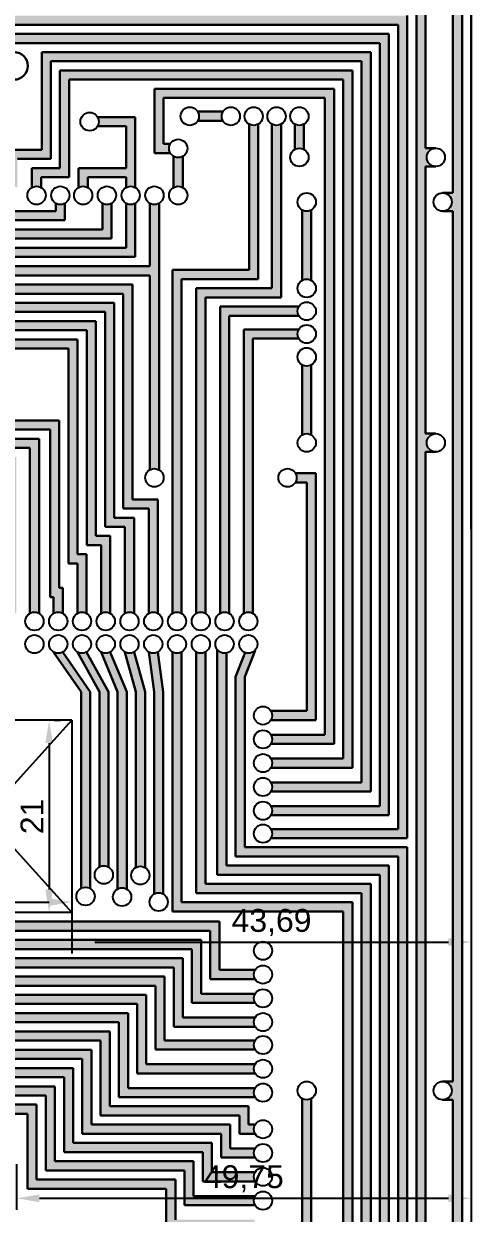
# Model space of a CAD drawing. Header units: millimetres. Extents: x -2849 to 258, y -823 to -139.
# Drawn here: x -520.9 to -471.9, y -334 to -204.1 of the extents above; entities that cross this region are included whole.
import ezdxf

# ---------------------------------------------------------------- set-up
doc = ezdxf.new("R2010")
doc.units = ezdxf.units.MM
doc.styles.get("Standard").update_dxf_attribs({"font": 'arial.ttf'})
doc.dimstyles.new('ISO-25', dxfattribs={"dimtxt": 2.5, "dimasz": 2.5, "dimexe": 1.25, "dimexo": 0.625, "dimtad": 1, "dimtxsty": 'Standard', "dimcen": 2.5, "dimadec": 0, "dimazin": 0, "dimtfac": 1, "dimtmove": 0, "dimatfit": 3, "dimfxl": 1, "dimarcsym": 0})

# ---------------------------------------------------------------- blocks, each defined once
blk = doc.blocks.new('*D64')
at = {"color": 0, "lineweight": -2, "transparency": 16777216}
for p, q in [((-517.55, -280.17), (-516.85, -280.17)), ((-518.1, -282.67), (-518.1, -298.67)), ((-518.73, -301.17), (-519.35, -301.17))]:
    blk.add_line(p, q, dxfattribs=at)
at = {"color": 0, "lineweight": 30, "transparency": 16777216}
for points in [[(-518.52, -282.67), (-517.69, -282.67), (-518.1, -280.17)], [(-518.52, -298.67), (-517.69, -298.67), (-518.1, -301.17)]]:
    blk.add_solid(points, dxfattribs=at)
at = {"layer": 'Defpoints', "color": 0, "lineweight": 30}
for p in [(-518.18, -280.17), (-518.1, -301.17), (-518.1, -301.17)]:
    blk.add_point(p, dxfattribs=at)
at = {"color": 0, "lineweight": 30, "transparency": 16777216, "insert": (-519.98, -290.67), "char_height": 2.5, "attachment_point": 5, "rotation": 90}
blk.add_mtext('21', dxfattribs=at)
blk = doc.blocks.new('*D69')
at = {"color": 0, "lineweight": -2, "transparency": 16777216}
for p, q in [((-534.61, -293.95), (-534.61, -301.28)), ((-515.61, -293.95), (-515.61, -301.28)), ((-532.11, -300.03), (-518.11, -300.03))]:
    blk.add_line(p, q, dxfattribs=at)
at = {"color": 0, "lineweight": 30, "transparency": 16777216}
for points in [[(-532.11, -299.62), (-532.11, -300.45), (-534.61, -300.03)], [(-518.11, -299.62), (-518.11, -300.45), (-515.61, -300.03)]]:
    blk.add_solid(points, dxfattribs=at)
at = {"layer": 'Defpoints', "color": 0, "lineweight": 30}
for p in [(-534.61, -293.32), (-515.61, -293.32), (-515.61, -300.03)]:
    blk.add_point(p, dxfattribs=at)
at = {"color": 0, "lineweight": 30, "transparency": 16777216, "insert": (-525.11, -298.13), "char_height": 2.5, "attachment_point": 5}
blk.add_mtext('19', dxfattribs=at)
blk = doc.blocks.new('*D70')
at = {"color": 0, "lineweight": -2, "transparency": 16777216}
for p, q in [((-515.61, -300.66), (-515.61, -305.65)), ((-471.92, -300.66), (-471.92, -305.65)), ((-513.11, -304.4), (-474.42, -304.4))]:
    blk.add_line(p, q, dxfattribs=at)
at = {"color": 0, "lineweight": 30, "transparency": 16777216}
for points in [[(-513.11, -303.98), (-513.11, -304.81), (-515.61, -304.4)], [(-474.42, -303.98), (-474.42, -304.81), (-471.92, -304.4)]]:
    blk.add_solid(points, dxfattribs=at)
at = {"layer": 'Defpoints', "color": 0, "lineweight": 30}
for p in [(-515.61, -300.03), (-471.92, -300.03), (-471.92, -304.4)]:
    blk.add_point(p, dxfattribs=at)
at = {"color": 0, "lineweight": 30, "transparency": 16777216, "insert": (-493.77, -302.27), "char_height": 2.5, "attachment_point": 5}
blk.add_mtext('43,69', dxfattribs=at)
blk = doc.blocks.new('*D82')
at = {"color": 0, "lineweight": -2, "transparency": 16777216}
for p, q in [((-521.67, -328.66), (-521.67, -333.65)), ((-471.92, -328.66), (-471.92, -333.65)), ((-519.17, -332.4), (-474.42, -332.4))]:
    blk.add_line(p, q, dxfattribs=at)
at = {"color": 0, "lineweight": 30, "transparency": 16777216}
for points in [[(-519.17, -331.98), (-519.17, -332.82), (-521.67, -332.4)], [(-474.42, -331.98), (-474.42, -332.82), (-471.92, -332.4)]]:
    blk.add_solid(points, dxfattribs=at)
at = {"layer": 'Defpoints', "color": 0, "lineweight": 30}
for p in [(-521.67, -328.04), (-471.92, -328.04), (-471.92, -332.4)]:
    blk.add_point(p, dxfattribs=at)
at = {"color": 0, "lineweight": 30, "transparency": 16777216, "insert": (-496.8, -330.27), "char_height": 2.5, "attachment_point": 5}
blk.add_mtext('49,75', dxfattribs=at)

msp = doc.modelspace()

# ---------------------------------------------------------------- hatches: boundary and pattern name
at = {"lineweight": 30}
for points in [[(-570.763, -197.168), (-472.922, -197.168), (-472.922, -278.542), (-473.922, -278.542), (-473.922, -224.549), (-475.05, -224.549, 0.4142136), (-474.05, -223.549, 0.4142136), (-475.05, -222.549), (-473.922, -222.549), (-473.922, -198.168), (-501.715, -198.168), (-501.715, -199.296, 1), (-503.715, -199.296), (-503.715, -198.168), (-512.675, -198.168), (-512.675, -199.296, 1), (-514.675, -199.296), (-514.675, -198.168), (-554.609, -198.168), (-554.609, -199.296, 1), (-556.609, -199.296), (-556.609, -198.168), (-570.763, -198.168)], [(-570.763, -201.168), (-568.672, -201.168), (-527.862, -201.132), (-527.862, -200.004, 1), (-525.862, -200.004), (-525.862, -201.132), (-476.922, -201.168), (-476.922, -217.661), (-475.795, -217.661, 0.4142136), (-476.795, -218.661, 0.4142136), (-475.795, -219.661), (-476.922, -219.661), (-476.922, -248.852), (-475.795, -248.852, 0.4142136), (-476.795, -249.852, 0.4142136), (-475.795, -250.852), (-476.922, -250.852), (-476.922, -278.542), (-477.922, -278.542), (-477.922, -202.168), (-557.709, -202.168), (-557.709, -221.956, 0.2679496), (-558.709, -221.956), (-558.709, -202.168), (-567.672, -202.168), (-570.763, -202.168)], [(-479.922, -204.168), (-552.509, -204.168), (-552.509, -221.956, 0.2679496), (-553.509, -221.956), (-553.509, -203.168), (-478.922, -203.168), (-478.922, -278.542), (-479.922, -278.542)], [(-561.663, -205.194), (-570.763, -205.194), (-570.763, -204.194), (-560.663, -204.194), (-560.663, -230.557), (-545.809, -230.557), (-545.809, -223.688, 0.2679496), (-544.809, -223.688), (-544.809, -230.557), (-507.082, -230.557), (-507.082, -223.688, 0.2679496), (-506.082, -223.688), (-506.082, -252.806, 0.2679496), (-507.082, -252.806), (-507.082, -231.557), (-561.663, -231.557)], [(-551.009, -205.168), (-480.922, -205.168), (-480.922, -278.542), (-481.922, -278.542), (-481.922, -206.168), (-550.009, -206.168), (-550.009, -221.956, 0.2679496), (-551.009, -221.956)], [(-525.582, -213.59), (-527.362, -213.59), (-527.362, -210.108, 0.2679496), (-526.362, -210.108), (-526.362, -212.59), (-524.582, -212.59), (-524.582, -224.532), (-517.382, -224.532), (-517.382, -223.688, 0.2679496), (-516.382, -223.688), (-516.382, -225.532), (-525.582, -225.532)], [(-509.682, -215.252), (-512.809, -215.252, 0.1316527), (-512.675, -214.752, 0.1316527), (-512.809, -214.252), (-508.682, -214.252), (-508.682, -221.956, 0.2679496), (-509.682, -221.956), (-509.682, -220.831), (-513.882, -220.831), (-513.882, -221.956, 0.2679496), (-514.882, -221.956), (-514.882, -219.831), (-509.682, -219.831)], [(-501.849, -213.668), (-499.088, -213.668, 0.1316527), (-499.222, -214.168, 0.1316527), (-499.088, -214.668), (-501.849, -214.668, 0.1316527), (-501.715, -214.168, 0.1316527)], [(-563.663, -217.666), (-570.763, -217.666), (-570.763, -215.164, 0.1547701), (-570.172, -215.034), (-570.172, -216.666), (-562.663, -216.666), (-562.663, -232.557), (-508.987, -232.557), (-508.987, -256.033), (-506.209, -256.033), (-506.209, -268.484, 0.2679496), (-507.209, -268.484), (-507.209, -257.033), (-509.987, -257.033), (-509.987, -233.557), (-563.663, -233.557)], [(-496.222, -215.034, 0.2679496), (-495.222, -215.034), (-495.222, -231.968), (-503.609, -231.968), (-503.609, -268.484, 0.2679496), (-504.609, -268.484), (-504.609, -230.968), (-496.222, -230.968)], [(-493.722, -215.034, 0.2679496), (-492.722, -215.034), (-492.722, -233.968), (-501.009, -233.968), (-501.009, -268.484, 0.2679496), (-502.009, -268.484), (-502.009, -232.968), (-493.722, -232.968)], [(-491.222, -215.034, 0.2679496), (-490.222, -215.034), (-490.222, -217.795, 0.2679496), (-491.222, -217.795)], [(-490.422, -224.415, 0.2679496), (-489.422, -224.415), (-489.422, -232.102, 0.2679496), (-490.422, -232.102)], [(-499.409, -234.968), (-490.788, -234.968, 0.1316527), (-490.922, -235.468, 0.1316527), (-490.788, -235.968), (-498.409, -235.968), (-498.409, -268.484, 0.2679496), (-499.409, -268.484)], [(-496.809, -237.468), (-490.788, -237.468, 0.1316527), (-490.922, -237.968, 0.1316527), (-490.788, -238.468), (-495.809, -238.468), (-495.809, -268.484, 0.2679496), (-496.809, -268.484)], [(-490.422, -241.334, 0.2679496), (-489.422, -241.334), (-489.422, -248.986, 0.2679496), (-490.422, -248.986)], [(-514.609, -277.065), (-517.609, -272.716, 0.2679496), (-516.609, -272.716), (-513.609, -277.065), (-513.609, -278.542), (-514.609, -278.542)], [(-512.609, -277.065), (-515.009, -272.716, 0.2679496), (-514.009, -272.716), (-511.609, -277.065), (-511.609, -278.542), (-512.609, -278.542)], [(-510.609, -277.065), (-512.409, -272.716, 0.2679496), (-511.409, -272.716), (-509.609, -277.065), (-509.609, -278.542), (-510.609, -278.542)], [(-509.809, -272.716, 0.2679496), (-508.809, -272.716), (-507.609, -277.065), (-507.609, -278.542), (-508.609, -278.542), (-508.609, -277.065)], [(-507.209, -272.716, 0.2679496), (-506.209, -272.716), (-505.609, -277.065), (-505.609, -278.542), (-506.609, -278.542), (-506.609, -277.065)], [(-504.609, -272.716, 0.2679496), (-503.609, -272.716), (-503.609, -278.542), (-504.609, -278.542)], [(-502.009, -272.716, 0.2679496), (-501.009, -272.716), (-501.009, -278.542), (-502.009, -278.542)], [(-499.709, -272.45, 0.2898896), (-498.709, -272.83), (-498.709, -278.542), (-499.709, -278.542)], [(-497.709, -275.415), (-496.674, -272.781, 0.3084169), (-495.576, -272.53), (-496.709, -275.415), (-496.709, -278.542), (-497.709, -278.542)], [(-514.609, -278.542), (-513.609, -278.542), (-513.609, -298.546, 0.2679782), (-514.609, -298.533)], [(-512.609, -278.542), (-511.609, -278.542), (-511.609, -296.198, 0.2679782), (-512.609, -296.185)], [(-510.609, -278.542), (-509.609, -278.542), (-509.609, -298.612, 0.2679782), (-510.609, -298.598)], [(-508.609, -278.542), (-507.609, -278.542), (-507.609, -296.264, 0.2679782), (-508.609, -296.25)], [(-506.609, -278.542), (-505.609, -278.542), (-505.609, -299.157, 0.2679782), (-506.609, -299.143)], [(-504.609, -278.542), (-503.609, -278.542), (-503.609, -300.05), (-484.922, -300.05), (-484.922, -344.868), (-489.056, -344.868, 0.1316527), (-488.922, -344.368, 0.1316527), (-489.056, -343.868), (-485.922, -343.868), (-485.922, -301.05), (-504.609, -301.05)], [(-502.009, -278.542), (-501.009, -278.542), (-501.009, -298.05), (-482.922, -298.05), (-482.922, -347.368), (-489.056, -347.368, 0.1316527), (-488.922, -346.868, 0.1316527), (-489.056, -346.368), (-483.922, -346.368), (-483.922, -299.05), (-502.009, -299.05)], [(-499.709, -278.542), (-498.709, -278.542), (-498.709, -296.05), (-480.922, -296.05), (-480.922, -358.076), (-495.222, -358.076), (-495.222, -367.302, 0.2679496), (-496.222, -367.302), (-496.222, -357.076), (-481.922, -357.076), (-481.922, -297.05), (-499.709, -297.05)], [(-497.709, -278.542), (-496.709, -278.542), (-496.709, -294.05), (-478.922, -294.05), (-478.922, -360.076), (-492.722, -360.076), (-492.722, -367.302, 0.2679496), (-493.722, -367.302), (-493.722, -359.076), (-479.922, -359.076), (-479.922, -295.05), (-497.709, -295.05)], [(-473.922, -278.542), (-472.922, -278.542), (-472.922, -368.668), (-489.856, -368.668, 0.1316527), (-489.722, -368.168, 0.1316527), (-489.856, -367.668), (-473.922, -367.668), (-473.922, -321.631), (-475.05, -321.631, 0.4142136), (-474.05, -320.631, 0.4142136), (-475.05, -319.631), (-473.922, -319.631)], [(-567.889, -298.362), (-570.029, -298.362), (-570.029, -297.362), (-566.889, -297.362), (-566.889, -302.168), (-499.474, -302.168), (-499.474, -307.45), (-495.575, -307.45, 0.1316527), (-495.709, -307.95, 0.1316527), (-495.575, -308.45), (-500.474, -308.45), (-500.474, -303.168), (-567.889, -303.168)], [(-569.889, -300.362), (-570.029, -300.362), (-570.029, -299.362), (-568.889, -299.362), (-568.889, -304.168), (-501.474, -304.168), (-501.474, -310.05), (-495.575, -310.05, 0.1316527), (-495.709, -310.55, 0.1316527), (-495.575, -311.05), (-502.474, -311.05), (-502.474, -305.168), (-569.889, -305.168)], [(-570.029, -306.168), (-503.474, -306.168), (-503.474, -312.65), (-495.575, -312.65, 0.1316527), (-495.709, -313.15, 0.1316527), (-495.575, -313.65), (-504.474, -313.65), (-504.474, -307.168), (-570.029, -307.168)], [(-570.029, -308.168), (-505.474, -308.168), (-505.474, -315.15), (-495.575, -315.15, 0.1316527), (-495.709, -315.65, 0.1316527), (-495.575, -316.15), (-506.474, -316.15), (-506.474, -309.168), (-570.029, -309.168)], [(-570.029, -310.168), (-507.474, -310.168), (-507.474, -317.75), (-495.575, -317.75, 0.1316527), (-495.709, -318.25, 0.1316527), (-495.575, -318.75), (-508.474, -318.75), (-508.474, -311.168), (-570.029, -311.168)], [(-570.029, -312.168), (-509.474, -312.168), (-509.474, -320.35), (-495.575, -320.35, 0.1316527), (-495.709, -320.85, 0.1316527), (-495.575, -321.35), (-510.474, -321.35), (-510.474, -313.168), (-570.029, -313.168)], [(-570.029, -314.168), (-511.474, -314.168), (-511.474, -322.35), (-496.292, -322.35), (-496.292, -324.35), (-495.575, -324.35, 0.1316527), (-495.709, -324.85, 0.1316527), (-495.575, -325.35), (-497.292, -325.35), (-497.292, -323.35), (-512.474, -323.35), (-512.474, -315.168), (-570.029, -315.168)], [(-570.029, -316.168), (-513.474, -316.168), (-513.474, -324.35), (-498.292, -324.35), (-498.292, -326.95), (-495.575, -326.95, 0.1316527), (-495.709, -327.45, 0.1316527), (-495.575, -327.95), (-499.292, -327.95), (-499.292, -325.35), (-514.474, -325.35), (-514.474, -317.168), (-570.029, -317.168)], [(-570.029, -318.168), (-515.474, -318.168), (-515.474, -326.35), (-500.292, -326.35), (-500.292, -329.55), (-495.575, -329.55, 0.1316527), (-495.709, -330.05, 0.1316527), (-495.575, -330.55), (-501.292, -330.55), (-501.292, -327.35), (-516.474, -327.35), (-516.474, -319.168), (-570.029, -319.168)], [(-570.029, -320.168), (-517.474, -320.168), (-517.474, -328.35), (-502.292, -328.35), (-502.292, -332.15), (-495.575, -332.15, 0.1316527), (-495.709, -332.65, 0.1316527), (-495.575, -333.15), (-503.292, -333.15), (-503.292, -329.35), (-518.474, -329.35), (-518.474, -321.168), (-570.029, -321.168)], [(-570.029, -322.168), (-519.474, -322.168), (-519.474, -330.35), (-504.292, -330.35), (-504.292, -334.75), (-495.575, -334.75, 0.1316527), (-495.709, -335.25, 0.1316527), (-495.575, -335.75), (-505.292, -335.75), (-505.292, -331.35), (-520.474, -331.35), (-520.474, -323.168), (-570.029, -323.168)], [(-490.422, -321.497, 0.2679496), (-489.422, -321.497), (-489.422, -341.002, 0.2679496), (-490.422, -341.002)]]:
    msp.add_hatch(color=1, dxfattribs=at).paths.add_polyline_path(points)
for points in [[(-518.917, -207.168), (-482.922, -207.168), (-482.922, -278.542), (-483.922, -278.542), (-483.922, -208.168), (-517.917, -208.168), (-517.917, -218.831), (-521.582, -218.831), (-521.582, -221.956, 0.2679496), (-522.582, -221.956), (-522.582, -217.831), (-518.917, -217.831)], [(-504.482, -218.554, 0.2679496), (-503.482, -218.554), (-503.482, -221.956, 0.2679496), (-504.482, -221.956)], [(-540.609, -223.688, 0.2679496), (-539.609, -223.688), (-539.609, -226.532), (-535.042, -226.532), (-535.042, -222.354, 0.2679496), (-534.042, -222.354), (-534.042, -226.532), (-512.282, -226.532), (-512.282, -223.688, 0.2679496), (-511.282, -223.688), (-511.282, -227.532), (-540.609, -227.532)], [(-543.209, -223.688, 0.2679496), (-542.209, -223.688), (-542.209, -228.532), (-509.682, -228.532), (-509.682, -223.688, 0.2679496), (-508.682, -223.688), (-508.682, -229.532), (-543.209, -229.532)], [(-477.922, -278.542), (-476.922, -278.542), (-476.922, -363.059), (-489.056, -363.059, 0.1316527), (-488.922, -362.559, 0.1316527), (-489.056, -362.059), (-477.922, -362.059)]]:
    msp.add_hatch(color=1, dxfattribs=at).paths.add_polyline_path(points, flags=17)
h = msp.add_hatch(color=1, dxfattribs=at)
h.paths.add_polyline_path([(-485.922, -210.168), (-515.917, -210.168), (-515.917, -220.831), (-518.982, -220.831), (-518.982, -221.956, 0.2679496), (-519.982, -221.956), (-519.982, -219.831), (-516.917, -219.831), (-516.917, -209.168), (-484.922, -209.168), (-484.922, -278.542), (-485.922, -278.542)])
h.paths.add_polyline_path([(-489.922, -254.172), (-491.156, -254.172, 0.1316527), (-491.022, -253.672, 0.1316527), (-491.156, -253.172), (-488.922, -253.172), (-488.922, -278.542), (-489.922, -278.542)], flags=16)
h = msp.add_hatch(color=1, dxfattribs=at)
h.paths.add_polyline_path([(-487.922, -212.168), (-505.581, -212.168), (-505.581, -217.188), (-504.848, -217.188, 0.1316527), (-504.982, -217.688, 0.1316527), (-504.848, -218.188), (-506.581, -218.188), (-506.581, -211.168), (-486.922, -211.168), (-486.922, -278.542), (-487.922, -278.542)], flags=17)
h.paths.add_polyline_path([(-489.922, -254.172), (-491.156, -254.172, 0.1316527), (-491.022, -253.672, 0.1316527), (-491.156, -253.172), (-488.922, -253.172), (-488.922, -278.542), (-489.922, -278.542)], flags=16)
h = msp.add_hatch(color=1, dxfattribs=at)
h.paths.add_polyline_path([(-565.663, -220.002), (-570.029, -220.002), (-570.029, -219.002), (-564.663, -219.002), (-564.663, -234.557), (-510.987, -234.557), (-510.987, -258.033), (-508.809, -258.033), (-508.809, -268.484, 0.2679496), (-509.809, -268.484), (-509.809, -259.033), (-511.987, -259.033), (-511.987, -235.557), (-565.663, -235.557)])
h.paths.add_polyline_path([(-569.663, -224.06), (-570.029, -224.06), (-570.029, -223.06), (-568.663, -223.06), (-568.663, -238.557), (-514.987, -238.557), (-514.987, -262.033), (-514.009, -262.033), (-514.009, -268.484, 0.2679496), (-515.009, -268.484), (-515.009, -263.033), (-515.987, -263.033), (-515.987, -239.557), (-569.663, -239.557)], flags=16)
h.paths.add_polyline_path([(-570.029, -247.41), (-516.987, -247.41), (-516.987, -265.706), (-516.609, -265.706), (-516.609, -268.484, 0.2679496), (-517.609, -268.484), (-517.609, -266.706), (-517.987, -266.706), (-517.987, -248.41), (-570.029, -248.41)], flags=16)
h.paths.add_polyline_path([(-570.029, -249.41), (-519.209, -249.41), (-519.209, -268.484, 0.2679496), (-520.209, -268.484), (-520.209, -250.41), (-570.029, -250.41)], flags=0)
h.paths.add_polyline_path([(-570.029, -251.41), (-521.709, -251.41), (-521.709, -268.484, 0.2679496), (-522.709, -268.484), (-522.709, -252.41), (-570.029, -252.41)], flags=0)
h.paths.add_polyline_path([(-570.029, -253.41), (-524.309, -253.41), (-524.309, -268.484, 0.2679496), (-525.309, -268.484), (-525.309, -254.41), (-570.029, -254.41)], flags=0)
h.paths.add_polyline_path([(-570.029, -255.41), (-526.909, -255.41), (-526.909, -268.484, 0.2679496), (-527.909, -268.484), (-527.909, -256.41), (-570.029, -256.41)], flags=0)
h.paths.add_polyline_path([(-570.029, -257.41), (-529.509, -257.41), (-529.509, -268.484, 0.2679496), (-530.509, -268.484), (-530.509, -258.41), (-570.029, -258.41)], flags=0)
h.paths.add_polyline_path([(-570.029, -259.41), (-532.109, -259.41), (-532.109, -268.484, 0.2679496), (-533.109, -268.484), (-533.109, -260.41), (-570.029, -260.41)], flags=0)
h = msp.add_hatch(color=1, dxfattribs=at)
h.paths.add_polyline_path([(-567.663, -222.06), (-570.029, -222.06), (-570.029, -221.06), (-566.663, -221.06), (-566.663, -236.557), (-512.987, -236.557), (-512.987, -260.033), (-511.409, -260.033), (-511.409, -268.484, 0.2679496), (-512.409, -268.484), (-512.409, -261.033), (-513.987, -261.033), (-513.987, -237.557), (-567.663, -237.557)], flags=17)
h.paths.add_polyline_path([(-569.663, -224.06), (-570.029, -224.06), (-570.029, -223.06), (-568.663, -223.06), (-568.663, -238.557), (-514.987, -238.557), (-514.987, -262.033), (-514.009, -262.033), (-514.009, -268.484, 0.2679496), (-515.009, -268.484), (-515.009, -263.033), (-515.987, -263.033), (-515.987, -239.557), (-569.663, -239.557)], flags=16)
h.paths.add_polyline_path([(-570.029, -247.41), (-516.987, -247.41), (-516.987, -265.706), (-516.609, -265.706), (-516.609, -268.484, 0.2679496), (-517.609, -268.484), (-517.609, -266.706), (-517.987, -266.706), (-517.987, -248.41), (-570.029, -248.41)], flags=16)
h.paths.add_polyline_path([(-570.029, -249.41), (-519.209, -249.41), (-519.209, -268.484, 0.2679496), (-520.209, -268.484), (-520.209, -250.41), (-570.029, -250.41)], flags=0)
h.paths.add_polyline_path([(-570.029, -251.41), (-521.709, -251.41), (-521.709, -268.484, 0.2679496), (-522.709, -268.484), (-522.709, -252.41), (-570.029, -252.41)], flags=0)
h.paths.add_polyline_path([(-570.029, -253.41), (-524.309, -253.41), (-524.309, -268.484, 0.2679496), (-525.309, -268.484), (-525.309, -254.41), (-570.029, -254.41)], flags=0)
h.paths.add_polyline_path([(-570.029, -255.41), (-526.909, -255.41), (-526.909, -268.484, 0.2679496), (-527.909, -268.484), (-527.909, -256.41), (-570.029, -256.41)], flags=0)
h.paths.add_polyline_path([(-570.029, -257.41), (-529.509, -257.41), (-529.509, -268.484, 0.2679496), (-530.509, -268.484), (-530.509, -258.41), (-570.029, -258.41)], flags=0)
h.paths.add_polyline_path([(-570.029, -259.41), (-532.109, -259.41), (-532.109, -268.484, 0.2679496), (-533.109, -268.484), (-533.109, -260.41), (-570.029, -260.41)], flags=0)
h = msp.add_hatch(color=1, dxfattribs=at)
h.paths.add_polyline_path([(-569.663, -224.06), (-570.029, -224.06), (-570.029, -223.06), (-568.663, -223.06), (-568.663, -238.557), (-514.987, -238.557), (-514.987, -262.033), (-514.009, -262.033), (-514.009, -268.484, 0.2679496), (-515.009, -268.484), (-515.009, -263.033), (-515.987, -263.033), (-515.987, -239.557), (-569.663, -239.557)], flags=16)
h.paths.add_polyline_path([(-570.029, -247.41), (-516.987, -247.41), (-516.987, -265.706), (-516.609, -265.706), (-516.609, -268.484, 0.2679496), (-517.609, -268.484), (-517.609, -266.706), (-517.987, -266.706), (-517.987, -248.41), (-570.029, -248.41)], flags=16)
h.paths.add_polyline_path([(-570.029, -249.41), (-519.209, -249.41), (-519.209, -268.484, 0.2679496), (-520.209, -268.484), (-520.209, -250.41), (-570.029, -250.41)], flags=0)
h.paths.add_polyline_path([(-570.029, -251.41), (-521.709, -251.41), (-521.709, -268.484, 0.2679496), (-522.709, -268.484), (-522.709, -252.41), (-570.029, -252.41)], flags=0)
h.paths.add_polyline_path([(-570.029, -253.41), (-524.309, -253.41), (-524.309, -268.484, 0.2679496), (-525.309, -268.484), (-525.309, -254.41), (-570.029, -254.41)], flags=0)
h.paths.add_polyline_path([(-570.029, -255.41), (-526.909, -255.41), (-526.909, -268.484, 0.2679496), (-527.909, -268.484), (-527.909, -256.41), (-570.029, -256.41)], flags=0)
h.paths.add_polyline_path([(-570.029, -257.41), (-529.509, -257.41), (-529.509, -268.484, 0.2679496), (-530.509, -268.484), (-530.509, -258.41), (-570.029, -258.41)], flags=0)
h.paths.add_polyline_path([(-570.029, -259.41), (-532.109, -259.41), (-532.109, -268.484, 0.2679496), (-533.109, -268.484), (-533.109, -260.41), (-570.029, -260.41)], flags=0)
h.paths.add_polyline_path([(-570.029, -261.41), (-537.209, -261.41), (-537.209, -271.35), (-536.075, -271.35, 0.1316527), (-536.209, -271.85, 0.1316527), (-536.075, -272.35), (-538.209, -272.35), (-538.209, -262.41), (-570.029, -262.41)])
h = msp.add_hatch(color=1, dxfattribs=at)
h.paths.add_polyline_path([(-493.843, -279.15), (-489.922, -279.15), (-489.922, -278.542), (-488.922, -278.542), (-488.922, -280.15), (-493.843, -280.15, 0.1316527), (-493.709, -279.65, 0.1316527)])
h.paths.add_polyline_path([(-493.709, -282.25, 0.1316527), (-493.843, -281.75), (-487.922, -281.75), (-487.922, -278.542), (-486.922, -278.542), (-486.922, -282.75), (-493.843, -282.75, 0.1316527)], flags=0)
h.paths.add_polyline_path([(-493.843, -284.35), (-485.922, -284.35), (-485.922, -278.542), (-484.922, -278.542), (-484.922, -285.35), (-493.843, -285.35, 0.1316527), (-493.709, -284.85, 0.1316527)], flags=16)
h.paths.add_polyline_path([(-493.843, -286.95), (-483.922, -286.95), (-483.922, -278.542), (-482.922, -278.542), (-482.922, -287.95), (-493.843, -287.95, 0.1316527), (-493.709, -287.45, 0.1316527)], flags=16)
h = msp.add_hatch(color=1, dxfattribs=at)
h.paths.add_polyline_path([(-493.709, -282.25, 0.1316527), (-493.843, -281.75), (-487.922, -281.75), (-487.922, -278.542), (-486.922, -278.542), (-486.922, -282.75), (-493.843, -282.75, 0.1316527)], flags=0)
h.paths.add_polyline_path([(-493.843, -284.35), (-485.922, -284.35), (-485.922, -278.542), (-484.922, -278.542), (-484.922, -285.35), (-493.843, -285.35, 0.1316527), (-493.709, -284.85, 0.1316527)], flags=16)
h.paths.add_polyline_path([(-493.843, -286.95), (-483.922, -286.95), (-483.922, -278.542), (-482.922, -278.542), (-482.922, -287.95), (-493.843, -287.95, 0.1316527), (-493.709, -287.45, 0.1316527)], flags=16)
h.paths.add_polyline_path([(-493.843, -292.05), (-479.922, -292.05), (-479.922, -278.542), (-478.922, -278.542), (-478.922, -293.05), (-493.843, -293.05, 0.1316527), (-493.709, -292.55, 0.1316527)])
h = msp.add_hatch(color=1, dxfattribs=at)
h.paths.add_polyline_path([(-493.709, -282.25, 0.1316527), (-493.843, -281.75), (-487.922, -281.75), (-487.922, -278.542), (-486.922, -278.542), (-486.922, -282.75), (-493.843, -282.75, 0.1316527)], flags=0)
h.paths.add_polyline_path([(-493.843, -284.35), (-485.922, -284.35), (-485.922, -278.542), (-484.922, -278.542), (-484.922, -285.35), (-493.843, -285.35, 0.1316527), (-493.709, -284.85, 0.1316527)], flags=16)
h.paths.add_polyline_path([(-493.843, -286.95), (-483.922, -286.95), (-483.922, -278.542), (-482.922, -278.542), (-482.922, -287.95), (-493.843, -287.95, 0.1316527), (-493.709, -287.45, 0.1316527)], flags=16)
h.paths.add_polyline_path([(-493.843, -289.55), (-481.922, -289.55), (-481.922, -278.542), (-480.922, -278.542), (-480.922, -290.55), (-493.843, -290.55, 0.1316527), (-493.709, -290.05, 0.1316527)], flags=17)

# ---------------------------------------------------------------- linework, layer by layer
at = {"color": 5}
for p, q in [((-471.922, -196.168), (-471.922, -386.168)), ((-471.922, -214.168), (-471.922, -196.168)), ((-515.609, -280.168), (-534.609, -280.168)), ((-515.609, -280.168), (-534.609, -301.168)), ((-534.609, -280.168), (-515.609, -301.168)), ((-515.609, -280.168), (-515.609, -301.168)), ((-515.609, -301.168), (-534.609, -301.168))]:
    msp.add_line(p, q, dxfattribs=at)
at = {"color": 2, "lineweight": 30}
for p, q in [((-472.922, -197.168), (-472.922, -368.668)), ((-473.922, -198.168), (-473.922, -222.549)), ((-476.922, -201.168), (-476.922, -217.661)), ((-477.922, -202.168), (-477.922, -362.059)), ((-478.922, -203.168), (-478.922, -293.05)), ((-552.509, -204.168), (-479.922, -204.168)), ((-551.009, -205.168), (-480.922, -205.168)), ((-480.922, -205.168), (-480.922, -290.55)), ((-479.922, -204.168), (-479.922, -292.05)), ((-550.009, -206.168), (-481.922, -206.168)), ((-481.922, -206.168), (-481.922, -289.55)), ((-518.917, -207.168), (-482.922, -207.168)), ((-518.917, -207.168), (-518.917, -217.831)), ((-482.922, -207.168), (-482.922, -287.95)), ((-517.917, -208.168), (-483.922, -208.168)), ((-517.917, -208.168), (-517.917, -218.831)), ((-516.917, -209.168), (-484.922, -209.168)), ((-516.917, -209.168), (-516.917, -219.831)), ((-484.922, -209.168), (-484.922, -285.35)), ((-483.922, -208.168), (-483.922, -286.95)), ((-515.917, -210.168), (-485.922, -210.168)), ((-515.917, -210.168), (-515.917, -220.831)), ((-485.922, -210.168), (-485.922, -284.35)), ((-506.581, -211.168), (-486.922, -211.168)), ((-506.581, -211.168), (-506.581, -218.188)), ((-486.922, -211.168), (-486.922, -282.75)), ((-505.581, -212.168), (-487.922, -212.168)), ((-505.581, -212.168), (-505.581, -217.188)), ((-487.922, -212.168), (-487.922, -281.75)), ((-508.682, -214.252), (-512.809, -214.252)), ((-508.682, -214.252), (-508.682, -221.956)), ((-499.088, -213.668), (-501.849, -213.668)), ((-509.682, -215.252), (-512.809, -215.252)), ((-509.682, -215.252), (-509.682, -219.831)), ((-505.581, -216.489), (-505.581, -215.534)), ((-499.088, -214.668), (-501.849, -214.668)), ((-496.222, -215.034), (-496.222, -230.968)), ((-495.222, -215.034), (-495.222, -231.968)), ((-493.722, -215.034), (-493.722, -232.968)), ((-492.722, -215.034), (-492.722, -233.968)), ((-491.222, -215.034), (-491.222, -217.795)), ((-490.222, -215.034), (-490.222, -217.795)), ((-522.582, -217.831), (-518.917, -217.831)), ((-504.848, -218.188), (-506.581, -218.188)), ((-505.581, -217.188), (-504.848, -217.188)), ((-475.795, -217.661), (-476.922, -217.661)), ((-475.795, -217.661), (-476.922, -217.661)), ((-521.582, -218.831), (-517.917, -218.831)), ((-504.482, -218.554), (-504.482, -221.956)), ((-503.482, -218.554), (-503.482, -221.956)), ((-519.982, -219.831), (-519.982, -221.956)), ((-519.982, -219.831), (-516.917, -219.831)), ((-518.982, -220.831), (-518.982, -221.956)), ((-518.982, -220.831), (-515.917, -220.831)), ((-514.882, -219.831), (-514.882, -221.956)), ((-514.882, -219.831), (-509.682, -219.831)), ((-513.882, -220.831), (-513.882, -221.956)), ((-513.882, -220.831), (-509.682, -220.831)), ((-509.682, -220.831), (-509.682, -221.956)), ((-476.922, -219.661), (-476.922, -248.852)), ((-475.795, -219.661), (-476.922, -219.661)), ((-475.05, -222.549), (-473.922, -222.549)), ((-475.05, -222.549), (-473.922, -222.549)), ((-517.382, -224.532), (-524.582, -224.532)), ((-517.382, -223.688), (-517.382, -224.532)), ((-516.382, -223.688), (-516.382, -225.532)), ((-512.282, -223.688), (-512.282, -226.532)), ((-511.282, -223.688), (-511.282, -227.532)), ((-509.682, -223.688), (-509.682, -228.532)), ((-508.682, -223.688), (-508.682, -229.532)), ((-507.082, -223.688), (-507.082, -230.557)), ((-506.082, -223.688), (-506.082, -252.806)), ((-490.422, -232.102), (-490.422, -224.415)), ((-489.422, -232.102), (-489.422, -224.415)), ((-475.05, -224.549), (-473.922, -224.549)), ((-473.922, -224.549), (-473.922, -319.631)), ((-516.382, -225.532), (-525.582, -225.532)), ((-512.282, -226.532), (-534.042, -226.532)), ((-509.682, -228.532), (-542.209, -228.532)), ((-511.282, -227.532), (-540.609, -227.532)), ((-508.682, -229.532), (-543.209, -229.532)), ((-544.809, -230.557), (-507.082, -230.557)), ((-504.609, -268.484), (-504.609, -230.968)), ((-496.222, -230.968), (-504.609, -230.968)), ((-562.663, -232.557), (-508.987, -232.557)), ((-561.663, -231.557), (-507.082, -231.557)), ((-508.987, -232.557), (-508.987, -256.033)), ((-507.082, -231.557), (-507.082, -252.806)), ((-503.609, -268.484), (-503.609, -231.968)), ((-503.609, -231.968), (-495.222, -231.968)), ((-563.663, -233.557), (-509.987, -233.557)), ((-509.987, -233.557), (-509.987, -257.033)), ((-502.009, -268.484), (-502.009, -232.968)), ((-493.722, -232.968), (-502.009, -232.968)), ((-564.663, -234.557), (-510.987, -234.557)), ((-510.987, -234.557), (-510.987, -258.033)), ((-501.009, -268.484), (-501.009, -233.968)), ((-492.722, -233.968), (-501.009, -233.968)), ((-499.409, -268.484), (-499.409, -234.968)), ((-490.788, -234.968), (-499.409, -234.968)), ((-565.663, -235.557), (-511.987, -235.557)), ((-511.987, -235.557), (-511.987, -259.033)), ((-498.409, -268.484), (-498.409, -235.968)), ((-490.788, -235.968), (-498.409, -235.968)), ((-567.663, -237.557), (-513.987, -237.557)), ((-566.663, -236.557), (-512.987, -236.557)), ((-513.987, -237.557), (-513.987, -261.033)), ((-512.987, -236.557), (-512.987, -260.033)), ((-496.809, -268.484), (-496.809, -237.468)), ((-490.788, -237.468), (-496.809, -237.468)), ((-568.663, -238.557), (-514.987, -238.557)), ((-514.987, -238.557), (-514.987, -262.033)), ((-495.809, -268.484), (-495.809, -238.468)), ((-490.788, -238.468), (-495.809, -238.468)), ((-569.663, -239.557), (-515.987, -239.557)), ((-515.987, -239.557), (-515.987, -263.033)), ((-490.422, -241.334), (-490.422, -248.986)), ((-489.422, -241.334), (-489.422, -248.986)), ((-516.987, -247.41), (-570.663, -247.41)), ((-516.987, -247.41), (-516.987, -265.706)), ((-519.209, -249.41), (-572.663, -249.41)), ((-517.987, -248.41), (-571.663, -248.41)), ((-519.209, -268.484), (-519.209, -249.41)), ((-517.987, -248.41), (-517.987, -266.706)), ((-475.795, -248.852), (-476.922, -248.852)), ((-475.795, -248.852), (-476.922, -248.852)), ((-520.209, -250.41), (-573.663, -250.41)), ((-520.209, -268.484), (-520.209, -250.41)), ((-476.922, -250.852), (-476.922, -363.059)), ((-475.795, -250.852), (-476.922, -250.852)), ((-491.156, -253.172), (-488.922, -253.172)), ((-488.922, -253.172), (-488.922, -280.15)), ((-491.156, -254.172), (-489.922, -254.172)), ((-489.922, -254.172), (-489.922, -279.15)), ((-507.209, -257.033), (-509.987, -257.033)), ((-506.209, -256.033), (-508.987, -256.033)), ((-507.209, -268.484), (-507.209, -257.033)), ((-506.209, -268.484), (-506.209, -256.033)), ((-508.809, -258.033), (-510.987, -258.033)), ((-508.809, -268.484), (-508.809, -258.033)), ((-509.809, -259.033), (-511.987, -259.033)), ((-509.809, -268.484), (-509.809, -259.033)), ((-512.409, -261.033), (-513.987, -261.033)), ((-511.409, -260.033), (-512.987, -260.033)), ((-512.409, -268.484), (-512.409, -261.033)), ((-511.409, -268.484), (-511.409, -260.033)), ((-514.009, -262.033), (-514.987, -262.033)), ((-514.009, -268.484), (-514.009, -262.033)), ((-515.009, -263.033), (-515.987, -263.033)), ((-515.009, -268.484), (-515.009, -263.033)), ((-516.987, -265.706), (-516.609, -265.706)), ((-516.609, -268.484), (-516.609, -265.706)), ((-517.987, -266.706), (-517.609, -266.706)), ((-517.609, -268.484), (-517.609, -266.706)), ((-517.609, -272.716), (-514.609, -277.065)), ((-513.609, -277.065), (-516.609, -272.716)), ((-515.009, -272.716), (-512.609, -277.065)), ((-514.009, -272.716), (-511.609, -277.065)), ((-512.409, -272.716), (-510.609, -277.065)), ((-509.609, -277.065), (-511.409, -272.716)), ((-509.809, -272.716), (-508.609, -277.065)), ((-507.609, -277.065), (-508.809, -272.716)), ((-507.209, -272.716), (-506.609, -277.065)), ((-506.209, -272.716), (-505.609, -277.065)), ((-504.609, -272.716), (-504.609, -301.05)), ((-503.609, -272.716), (-503.609, -300.05)), ((-502.009, -272.716), (-502.009, -299.05)), ((-501.009, -272.716), (-501.009, -298.05)), ((-499.709, -297.05), (-499.709, -272.45)), ((-498.709, -296.05), (-498.709, -272.83)), ((-496.674, -272.781), (-497.709, -275.415)), ((-495.576, -272.53), (-496.709, -275.415)), ((-497.709, -295.05), (-497.709, -275.415)), ((-496.709, -294.05), (-496.709, -275.415)), ((-514.609, -277.065), (-514.609, -298.533)), ((-513.609, -277.065), (-513.609, -298.546)), ((-512.609, -277.065), (-512.609, -296.185)), ((-511.609, -277.065), (-511.609, -296.198)), ((-510.609, -277.065), (-510.609, -298.598)), ((-509.609, -277.065), (-509.609, -298.612)), ((-508.609, -277.065), (-508.609, -296.25)), ((-507.609, -277.065), (-507.609, -296.264)), ((-506.609, -277.065), (-506.609, -299.143)), ((-505.609, -277.065), (-505.609, -299.157)), ((-493.843, -279.15), (-489.922, -279.15)), ((-493.843, -280.15), (-488.922, -280.15)), ((-493.843, -281.75), (-487.922, -281.75)), ((-493.843, -282.75), (-486.922, -282.75)), ((-493.843, -284.35), (-485.922, -284.35)), ((-493.843, -285.35), (-484.922, -285.35)), ((-493.843, -286.95), (-483.922, -286.95)), ((-493.843, -287.95), (-482.922, -287.95)), ((-493.843, -289.55), (-481.922, -289.55)), ((-493.843, -290.55), (-480.922, -290.55)), ((-493.843, -292.05), (-479.922, -292.05)), ((-493.843, -293.05), (-478.922, -293.05)), ((-496.709, -294.05), (-478.922, -294.05)), ((-478.922, -294.05), (-478.922, -360.076)), ((-498.709, -296.05), (-480.922, -296.05)), ((-497.709, -295.05), (-479.922, -295.05)), ((-480.922, -296.05), (-480.922, -358.076)), ((-479.922, -295.05), (-479.922, -359.076)), ((-499.709, -297.05), (-481.922, -297.05)), ((-481.922, -297.05), (-481.922, -357.076)), ((-501.009, -298.05), (-482.922, -298.05)), ((-482.922, -298.05), (-482.922, -347.368)), ((-503.609, -300.05), (-484.922, -300.05)), ((-502.009, -299.05), (-483.922, -299.05)), ((-484.922, -300.05), (-484.922, -344.868)), ((-483.922, -299.05), (-483.922, -346.368)), ((-504.609, -301.05), (-485.922, -301.05)), ((-485.922, -301.05), (-485.922, -343.868)), ((-499.474, -302.168), (-566.889, -302.168)), ((-499.474, -307.45), (-499.474, -302.168)), ((-500.474, -303.168), (-567.889, -303.168)), ((-500.474, -308.45), (-500.474, -303.168)), ((-502.474, -305.168), (-569.889, -305.168)), ((-501.474, -304.168), (-568.889, -304.168)), ((-502.474, -311.05), (-502.474, -305.168)), ((-501.474, -310.05), (-501.474, -304.168)), ((-503.474, -306.168), (-601.675, -306.168)), ((-503.474, -312.65), (-503.474, -306.168)), ((-504.474, -307.168), (-602.675, -307.168)), ((-504.474, -313.65), (-504.474, -307.168)), ((-495.575, -307.45), (-499.474, -307.45)), ((-506.474, -309.168), (-605.175, -309.168)), ((-505.474, -308.168), (-604.175, -308.168)), ((-506.474, -316.15), (-506.474, -309.168)), ((-505.474, -315.15), (-505.474, -308.168)), ((-495.575, -308.45), (-500.474, -308.45)), ((-507.474, -310.168), (-606.775, -310.168)), ((-507.474, -317.75), (-507.474, -310.168)), ((-495.575, -310.05), (-501.474, -310.05)), ((-508.474, -311.168), (-607.775, -311.168)), ((-508.474, -318.75), (-508.474, -311.168)), ((-495.575, -311.05), (-502.474, -311.05)), ((-510.474, -313.168), (-610.375, -313.168)), ((-509.474, -312.168), (-609.375, -312.168)), ((-510.474, -321.35), (-510.474, -313.168)), ((-509.474, -320.35), (-509.474, -312.168)), ((-495.575, -312.65), (-503.474, -312.65)), ((-511.474, -314.168), (-611.375, -314.168)), ((-511.474, -322.35), (-511.474, -314.168)), ((-495.575, -313.65), (-504.474, -313.65)), ((-512.474, -315.168), (-612.375, -315.168)), ((-512.474, -323.35), (-512.474, -315.168)), ((-495.575, -315.15), (-505.474, -315.15)), ((-513.474, -316.168), (-615.375, -316.168)), ((-513.474, -324.35), (-513.474, -316.168)), ((-495.575, -316.15), (-506.474, -316.15)), ((-515.474, -318.168), (-629.553, -318.168)), ((-514.474, -317.168), (-616.375, -317.168)), ((-515.474, -326.35), (-515.474, -318.168)), ((-514.474, -325.35), (-514.474, -317.168)), ((-495.575, -317.75), (-507.474, -317.75)), ((-516.474, -319.168), (-630.553, -319.168)), ((-516.474, -327.35), (-516.474, -319.168)), ((-495.575, -318.75), (-508.474, -318.75)), ((-475.05, -319.631), (-473.922, -319.631)), ((-475.05, -319.631), (-473.922, -319.631)), ((-517.474, -320.168), (-631.553, -320.168)), ((-517.474, -328.35), (-517.474, -320.168)), ((-495.575, -320.35), (-509.474, -320.35)), ((-519.474, -322.168), (-633.553, -322.168)), ((-518.474, -321.168), (-632.553, -321.168)), ((-519.474, -330.35), (-519.474, -322.168)), ((-518.474, -329.35), (-518.474, -321.168)), ((-495.575, -321.35), (-510.474, -321.35)), ((-490.422, -341.002), (-490.422, -321.497)), ((-489.422, -341.002), (-489.422, -321.497)), ((-475.05, -321.631), (-473.922, -321.631)), ((-473.922, -321.631), (-473.922, -367.668)), ((-520.474, -323.168), (-634.553, -323.168)), ((-520.474, -331.35), (-520.474, -323.168)), ((-497.292, -323.35), (-512.474, -323.35)), ((-496.292, -322.35), (-511.474, -322.35)), ((-497.292, -325.35), (-497.292, -323.35)), ((-496.292, -324.35), (-496.292, -322.35)), ((-498.292, -324.35), (-513.474, -324.35)), ((-498.292, -326.95), (-498.292, -324.35)), ((-495.575, -324.35), (-496.292, -324.35)), ((-499.292, -325.35), (-514.474, -325.35)), ((-499.292, -327.95), (-499.292, -325.35)), ((-495.575, -325.35), (-497.292, -325.35)), ((-501.292, -327.35), (-516.474, -327.35)), ((-500.292, -326.35), (-515.474, -326.35)), ((-501.292, -330.55), (-501.292, -327.35)), ((-500.292, -329.55), (-500.292, -326.35)), ((-495.575, -326.95), (-498.292, -326.95)), ((-502.292, -328.35), (-517.474, -328.35)), ((-502.292, -332.15), (-502.292, -328.35)), ((-495.575, -327.95), (-499.292, -327.95)), ((-503.292, -329.35), (-518.474, -329.35)), ((-503.292, -333.15), (-503.292, -329.35)), ((-495.575, -329.55), (-500.292, -329.55)), ((-505.292, -331.35), (-520.474, -331.35)), ((-504.292, -330.35), (-519.474, -330.35)), ((-505.292, -335.75), (-505.292, -331.35)), ((-504.292, -334.75), (-504.292, -330.35)), ((-495.575, -330.55), (-501.292, -330.55)), ((-495.575, -332.15), (-502.292, -332.15)), ((-495.575, -333.15), (-503.292, -333.15))]:
    msp.add_line(p, q, dxfattribs=at)
at = {"color": 1, "lineweight": 30}
msp.add_line((-471.922, -259.268), (-471.922, -214.168), dxfattribs=at)
at = {"color": 5, "lineweight": 30}
msp.add_circle((-521.922, -208.668), 1.5, dxfattribs=at)
at = {"color": 3}
for centre in [(-513.675, -214.752), (-502.715, -214.168), (-498.222, -214.168), (-495.722, -214.168), (-493.222, -214.168), (-490.722, -214.168), (-503.982, -217.688), (-490.722, -218.661), (-475.795, -218.661), (-519.482, -222.822), (-516.882, -222.822), (-516.882, -222.822), (-514.382, -222.822), (-511.782, -222.822), (-509.182, -222.822), (-506.582, -222.822), (-503.982, -222.822), (-489.922, -223.549), (-475.05, -223.549), (-489.922, -232.968), (-489.922, -235.468), (-489.922, -237.968), (-489.922, -240.468), (-489.922, -249.852), (-475.795, -249.852), (-506.582, -253.672), (-492.022, -253.672), (-519.709, -269.35), (-517.109, -269.35), (-514.509, -269.35), (-511.909, -269.35), (-509.309, -269.35), (-509.309, -269.35), (-506.709, -269.35), (-504.109, -269.35), (-501.509, -269.35), (-498.909, -269.35), (-496.309, -269.35), (-519.709, -271.85), (-517.109, -271.85), (-514.509, -271.85), (-511.909, -271.85), (-509.309, -271.85), (-509.309, -271.85), (-506.709, -271.85), (-504.109, -271.85), (-501.509, -271.85), (-498.909, -271.85), (-496.309, -271.85), (-494.709, -279.65), (-494.709, -282.25), (-494.709, -284.85), (-494.709, -287.45), (-494.709, -290.05), (-494.709, -292.55), (-494.709, -292.55), (-512.121, -297.057), (-508.121, -297.123), (-514.121, -299.406), (-510.121, -299.471), (-506.121, -300.016), (-494.709, -305.35), (-494.709, -307.95), (-494.709, -310.55), (-494.709, -313.15), (-494.709, -315.65), (-494.709, -315.65), (-494.709, -318.25), (-489.922, -320.631), (-475.05, -320.631), (-494.709, -320.85), (-494.709, -324.85), (-494.709, -327.45), (-494.709, -330.05), (-494.709, -332.65)]:
    msp.add_circle(centre, 1, dxfattribs=at)

# ---------------------------------------------------------------- dimensions: what is measured, and where the dimension line sits
at = {"color": 4, "lineweight": 30}
dim = msp.add_linear_dim(base=(-518.102, -301.168), p1=(-518.179, -280.168), p2=(-518.102, -301.168), angle=90, dimstyle='ISO-25', override={"dimarcsym": 2}, dxfattribs=at)
dim.commit()
dim.dimension.update_dxf_attribs({"geometry": '*D64', "text_midpoint": (-519.983, -290.668)})
for base, p1, p2, picture, middle in [((-515.609, -300.034), (-534.609, -293.324), (-515.609, -293.324), '*D69', (-525.109, -298.133)), ((-471.922, -304.397), (-515.609, -300.034), (-471.922, -300.034), '*D70', (-493.765, -302.27)), ((-471.922, -332.4), (-521.674, -328.037), (-471.922, -328.037), '*D82', (-496.798, -330.273))]:
    dim = msp.add_linear_dim(base=base, p1=p1, p2=p2, dimstyle='ISO-25', override={"dimarcsym": 2}, dxfattribs=at)
    dim.commit()
    dim.dimension.update_dxf_attribs({"geometry": picture, "text_midpoint": middle})

doc.saveas('drawing.dxf')
